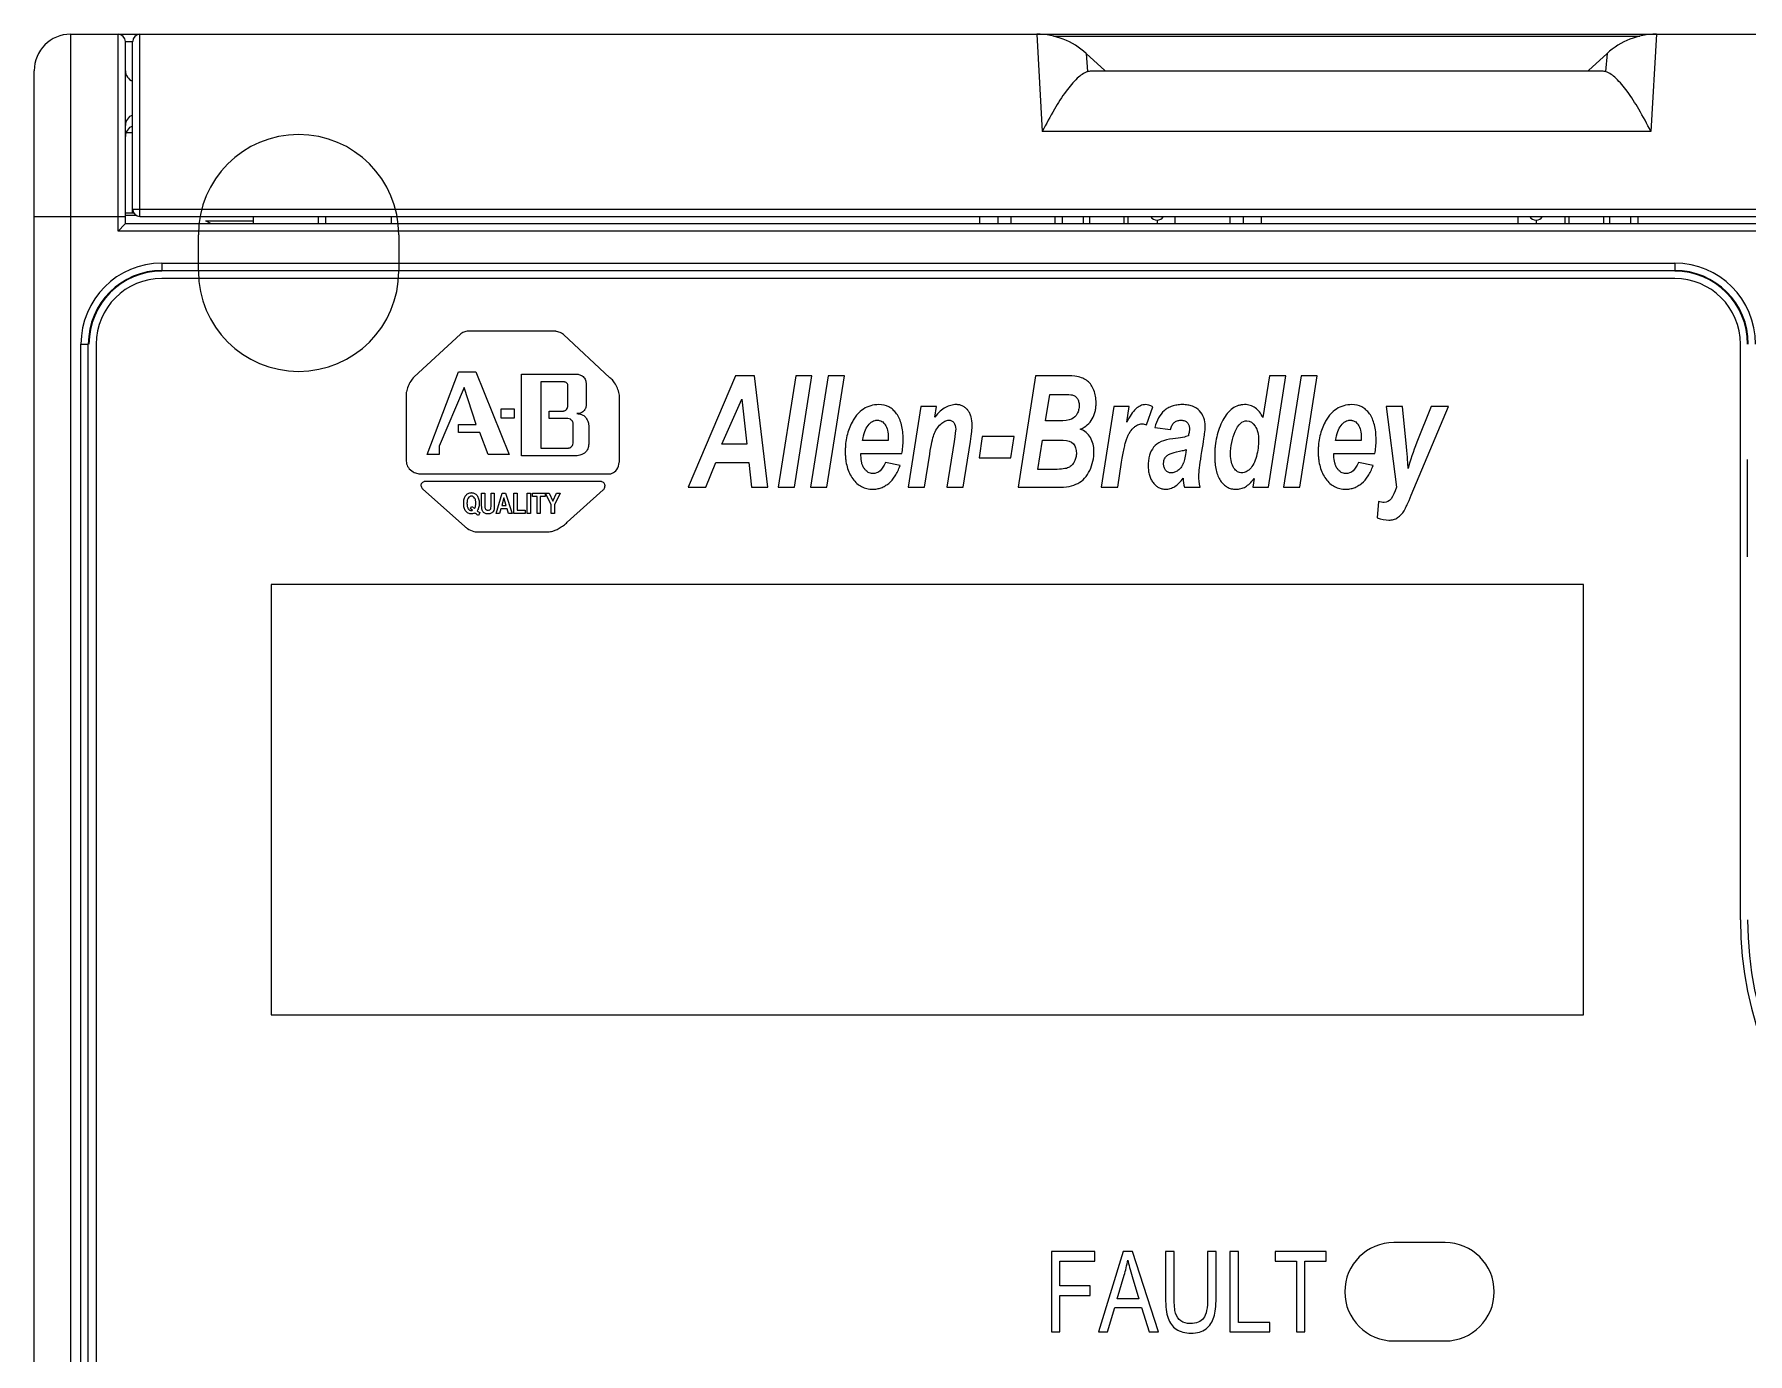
# Model space of a CAD drawing. Header units: inches. Extents: x 0.1 to 89.7, y 0.1 to 57.6.
# Drawn here: x 12.857 to 14.644, y 19.895 to 21.272 of the extents above; entities that cross this region are included whole.
import ezdxf
from ezdxf.enums import TextEntityAlignment as Align

# ---------------------------------------------------------------- set-up
doc = ezdxf.new("R2010")
doc.units = ezdxf.units.IN
doc.header["$MEASUREMENT"] = 0
doc.linetypes.add('DASHED', pattern=[0.75, 0.5, -0.25])
doc.layers.add('DASHED', color=4, linetype='DASHED')
doc.layers.add('PSYMS', color=7, linetype='Continuous')
doc.styles.add('WD', font='romans.shx', dxfattribs={"height": 0.185})

# ---------------------------------------------------------------- blocks, each defined once
blk = doc.blocks.new('HDR1_PF525_FRB')
at = {"color": 7, "linetype": 'Continuous'}
for p, q in [((0.0418, 6.9959), (0.1157, 6.9959)), ((0.0418, 4.4414), (0.0418, 6.9959)), ((0.0924, 6.7859), (0.0924, 6.9959)), ((0.1002, 6.9881), (0.1079, 6.9881)), ((0.1002, 6.7937), (0.1002, 6.9881)), ((0.1079, 6.8093), (0.1079, 6.9881)), ((0.1157, 6.9959), (2.3335, 6.9959)), ((0.1157, 6.8015), (0.1157, 6.9959)), ((1.0723, 6.9959), (1.0781, 6.8922)), ((1.09, 6.9938), (1.7153, 6.9938)), ((1.733, 6.9959), (1.7272, 6.8922)), ((1.1248, 6.9755), (1.1448, 6.9571)), ((1.1249, 6.9755), (1.1264, 6.9561)), ((1.6805, 6.9755), (1.6605, 6.9571)), ((1.6805, 6.9755), (1.6789, 6.9561)), ((0.003, 4.4258), (0.003, 6.957)), ((1.1319, 6.957), (1.6734, 6.957)), ((0.1079, 6.8909), (0.1009, 6.8909)), ((1.7272, 6.8922), (1.0781, 6.8922)), ((0.003, 6.8015), (0.1002, 6.8015)), ((0.1002, 6.8054), (0.109, 6.8054)), ((0.1002, 6.803), (0.1111, 6.803)), ((0.1079, 6.8093), (1.8889, 6.8093)), ((0.1079, 6.8054), (0.1079, 6.8093)), ((0.1157, 6.8015), (2.6896, 6.8015)), ((0.2363, 6.8015), (0.2363, 6.7937)), ((0.3062, 6.7937), (0.3062, 6.8015)), ((0.314, 6.7937), (0.314, 6.8015)), ((0.384, 6.7937), (0.384, 6.8015)), ((1.0115, 6.7937), (1.0115, 6.8015)), ((1.0309, 6.7937), (1.0309, 6.8015)), ((1.045, 6.7937), (1.045, 6.8015)), ((1.0916, 6.8015), (1.0916, 6.7937)), ((1.0994, 6.8015), (1.0994, 6.7937)), ((1.1221, 6.7937), (1.1221, 6.8015)), ((1.1289, 6.7937), (1.1289, 6.8015)), ((1.1652, 6.8015), (1.1652, 6.7937)), ((1.1694, 6.8015), (1.1694, 6.7937)), ((1.2199, 6.7937), (1.2199, 6.8015)), ((1.2782, 6.8015), (1.2782, 6.7937)), ((1.2923, 6.8015), (1.2923, 6.7937)), ((1.3117, 6.8015), (1.3117, 6.7937)), ((1.5854, 6.8015), (1.5854, 6.7937)), ((1.6359, 6.7937), (1.6359, 6.8015)), ((1.6401, 6.7937), (1.6401, 6.8015)), ((1.6765, 6.8015), (1.6765, 6.7937)), ((1.6832, 6.8015), (1.6832, 6.7937)), ((1.7059, 6.7937), (1.7059, 6.8015)), ((1.7137, 6.7937), (1.7137, 6.8015)), ((0.0997, 6.7933), (0.0924, 6.7859)), ((2.7129, 6.7859), (0.0924, 6.7859)), ((0.1002, 6.7937), (0.0997, 6.7933)), ((2.7051, 6.7937), (0.1002, 6.7937)), ((0.1857, 6.7968), (0.2363, 6.7968)), ((1.2005, 6.7976), (1.2005, 6.7937)), ((1.6048, 6.7976), (1.6048, 6.7937)), ((0.1391, 6.7517), (1.7526, 6.7517)), ((0.1391, 6.7517), (0.1391, 6.7439)), ((0.1391, 6.7439), (1.7526, 6.7439)), ((1.7526, 6.7517), (1.7526, 6.7439)), ((1.7526, 6.7354), (0.1391, 6.7354)), ((0.0527, 6.6654), (0.0605, 6.6654)), ((0.0527, 4.5775), (0.0527, 6.6654)), ((0.0605, 4.5775), (0.0605, 6.6654)), ((0.0691, 6.6654), (0.0691, 4.5775)), ((1.8226, 6.0511), (1.8226, 6.6654)), ((1.8303, 6.4386), (1.8303, 6.5423))]:
    blk.add_line(p, q, dxfattribs=at)
at = {"linetype": 'Continuous'}
for p, q in [((0.4574, 6.6758), (0.4081, 6.6303)), ((0.559, 6.679), (0.4646, 6.679)), ((0.6167, 6.6293), (0.5673, 6.6755)), ((0.4219, 6.5475), (0.4556, 6.6359)), ((0.4556, 6.6359), (0.4738, 6.6359)), ((0.4738, 6.6359), (0.5096, 6.5475)), ((0.4614, 6.6192), (0.4347, 6.5566)), ((0.4744, 6.5797), (0.4614, 6.6192)), ((0.5227, 6.6333), (0.5814, 6.6333)), ((0.5227, 6.5461), (0.5227, 6.6333)), ((0.5679, 6.625), (0.5434, 6.625)), ((0.5434, 6.625), (0.5434, 6.5545)), ((0.5722, 6.6006), (0.5722, 6.6207)), ((0.5915, 6.6229), (0.5915, 6.5998)), ((0.7507, 6.6316), (0.7003, 6.5126)), ((0.771, 6.6316), (0.7507, 6.6316)), ((0.7855, 6.5126), (0.771, 6.6316)), ((0.8151, 6.6316), (0.7964, 6.5126)), ((0.8138, 6.5126), (0.8324, 6.6316)), ((0.8324, 6.6316), (0.8151, 6.6316)), ((0.8496, 6.6316), (0.831, 6.5126)), ((0.8484, 6.5126), (0.867, 6.6316)), ((0.867, 6.6316), (0.8496, 6.6316)), ((1.0708, 6.6316), (1.0522, 6.5126)), ((1.1013, 6.6316), (1.0708, 6.6316)), ((1.3203, 6.6316), (1.3133, 6.587)), ((1.3192, 6.5126), (1.3377, 6.6316)), ((1.3377, 6.6316), (1.3203, 6.6316)), ((1.3541, 6.6316), (1.3354, 6.5126)), ((1.3529, 6.5126), (1.3714, 6.6316)), ((1.3714, 6.6316), (1.3541, 6.6316)), ((0.3996, 6.6128), (0.3996, 6.5419)), ((0.6273, 6.5414), (0.6273, 6.6065)), ((0.7362, 6.5587), (0.7577, 6.6066)), ((0.7577, 6.6066), (0.7629, 6.5587)), ((0.9485, 6.5988), (0.9351, 6.5126)), ((0.9651, 6.5988), (0.9485, 6.5988)), ((0.9634, 6.5876), (0.9651, 6.5988)), ((1.0816, 6.5835), (1.086, 6.6117)), ((1.086, 6.6117), (1.1002, 6.6117)), ((1.1545, 6.5988), (1.141, 6.5126)), ((1.1708, 6.5988), (1.1545, 6.5988)), ((1.1682, 6.5821), (1.1708, 6.5988)), ((1.1893, 6.5792), (1.196, 6.5983)), ((1.4621, 6.5988), (1.4447, 6.5988)), ((1.4447, 6.5988), (1.4559, 6.5126)), ((1.4664, 6.5559), (1.4621, 6.5988)), ((1.4716, 6.5041), (1.5115, 6.5988)), ((1.493, 6.5988), (1.4776, 6.5606)), ((1.5115, 6.5988), (1.493, 6.5988)), ((0.4556, 6.5797), (0.4744, 6.5797)), ((0.4556, 6.5709), (0.4556, 6.5797)), ((0.501, 6.5963), (0.5147, 6.5963)), ((0.501, 6.5864), (0.501, 6.5963)), ((0.5147, 6.5864), (0.501, 6.5864)), ((0.5147, 6.5963), (0.5147, 6.5864)), ((0.5522, 6.594), (0.5675, 6.594)), ((0.5522, 6.586), (0.5522, 6.594)), ((0.5708, 6.586), (0.5522, 6.586)), ((0.5778, 6.561), (0.5778, 6.5803)), ((1.0956, 6.5835), (1.0816, 6.5835)), ((0.4781, 6.5709), (0.4556, 6.5709)), ((0.4872, 6.5475), (0.4781, 6.5709)), ((0.5943, 6.5777), (0.5943, 6.5587)), ((0.9137, 6.5627), (0.8865, 6.5627)), ((0.984, 6.5615), (0.9764, 6.5126)), ((0.9938, 6.5126), (1.0014, 6.5614)), ((1.0141, 6.5667), (1.0106, 6.5442)), ((1.048, 6.5667), (1.0141, 6.5667)), ((1.0444, 6.5442), (1.048, 6.5667)), ((1.0735, 6.5317), (1.0784, 6.5628)), ((1.0784, 6.5628), (1.1002, 6.5628)), ((1.198, 6.5763), (1.215, 6.5744)), ((1.4182, 6.5627), (1.3909, 6.5627)), ((0.4347, 6.5475), (0.4219, 6.5475)), ((0.4347, 6.5566), (0.4347, 6.5475)), ((0.5096, 6.5475), (0.4872, 6.5475)), ((0.5799, 6.5461), (0.5227, 6.5461)), ((0.5434, 6.5545), (0.5723, 6.5545)), ((0.7629, 6.5587), (0.7362, 6.5587)), ((0.8847, 6.5485), (0.9284, 6.5485)), ((0.9525, 6.5126), (0.958, 6.548)), ((1.0106, 6.5442), (1.0444, 6.5442)), ((1.2316, 6.5528), (1.2311, 6.5497)), ((1.3892, 6.5485), (1.4329, 6.5485)), ((0.4145, 6.527), (0.6166, 6.527)), ((0.7192, 6.5126), (0.7299, 6.5389)), ((0.7299, 6.5389), (0.7651, 6.5389)), ((0.7651, 6.5389), (0.7681, 6.5126)), ((0.9264, 6.5357), (0.9108, 6.5392)), ((1.0912, 6.5317), (1.0735, 6.5317)), ((1.1585, 6.5126), (1.1627, 6.5396)), ((1.4309, 6.5357), (1.4153, 6.5392)), ((0.4172, 6.511), (0.4621, 6.4707)), ((0.6078, 6.5187), (0.4197, 6.5187)), ((0.4801, 6.5065), (0.4835, 6.5065)), ((0.4801, 6.4948), (0.4801, 6.5065)), ((0.4835, 6.5065), (0.4835, 6.4947)), ((0.4902, 6.5065), (0.4936, 6.5065)), ((0.4902, 6.4944), (0.4902, 6.5065)), ((0.4936, 6.5065), (0.4936, 6.495)), ((0.4955, 6.4846), (0.5021, 6.5065)), ((0.5021, 6.5065), (0.5057, 6.5065)), ((0.5057, 6.5065), (0.5125, 6.4846)), ((0.5144, 6.5063), (0.5179, 6.5063)), ((0.5144, 6.4846), (0.5144, 6.5063)), ((0.5179, 6.5063), (0.5179, 6.4883)), ((0.5287, 6.5065), (0.5321, 6.5065)), ((0.5287, 6.4846), (0.5287, 6.5065)), ((0.5321, 6.5065), (0.5321, 6.4846)), ((0.5342, 6.5065), (0.5477, 6.5065)), ((0.5342, 6.5028), (0.5342, 6.5065)), ((0.5477, 6.5065), (0.5477, 6.5028)), ((0.5481, 6.5065), (0.5521, 6.5065)), ((0.5543, 6.4938), (0.5481, 6.5065)), ((0.5521, 6.5065), (0.5561, 6.4978)), ((0.5561, 6.4978), (0.5601, 6.5065)), ((0.564, 6.5065), (0.5578, 6.4938)), ((0.5601, 6.5065), (0.564, 6.5065)), ((0.5715, 6.4755), (0.6098, 6.5098)), ((0.7003, 6.5126), (0.7192, 6.5126)), ((0.7681, 6.5126), (0.7855, 6.5126)), ((0.7964, 6.5126), (0.8138, 6.5126)), ((0.831, 6.5126), (0.8484, 6.5126)), ((0.9351, 6.5126), (0.9525, 6.5126)), ((0.9764, 6.5126), (0.9938, 6.5126)), ((1.0522, 6.5126), (1.0942, 6.5126)), ((1.141, 6.5126), (1.1585, 6.5126)), ((1.2296, 6.5126), (1.2465, 6.5126)), ((1.3041, 6.5219), (1.3026, 6.5126)), ((1.3026, 6.5126), (1.3192, 6.5126)), ((1.3354, 6.5126), (1.3529, 6.5126)), ((0.4684, 6.4896), (0.4694, 6.4921)), ((0.5005, 6.4896), (0.4991, 6.4846)), ((0.5073, 6.4896), (0.5005, 6.4896)), ((0.5039, 6.5014), (0.5016, 6.4933)), ((0.5016, 6.4933), (0.5062, 6.4933)), ((0.5062, 6.4933), (0.5039, 6.5014)), ((0.5088, 6.4846), (0.5073, 6.4896)), ((0.5179, 6.4883), (0.5264, 6.4883)), ((0.5264, 6.4883), (0.5264, 6.4846)), ((0.5392, 6.5028), (0.5342, 6.5028)), ((0.5392, 6.4846), (0.5392, 6.5028)), ((0.5477, 6.5028), (0.5427, 6.5028)), ((0.5427, 6.5028), (0.5427, 6.4846)), ((0.5543, 6.4846), (0.5543, 6.4938)), ((0.5578, 6.4938), (0.5578, 6.4846)), ((1.4366, 6.4976), (1.4351, 6.4802)), ((0.4781, 6.4856), (0.4768, 6.4825)), ((0.4991, 6.4846), (0.4955, 6.4846)), ((0.5125, 6.4846), (0.5088, 6.4846)), ((0.5264, 6.4846), (0.5144, 6.4846)), ((0.5321, 6.4846), (0.5287, 6.4846)), ((0.5427, 6.4846), (0.5392, 6.4846)), ((0.5578, 6.4846), (0.5543, 6.4846)), ((0.4757, 6.4652), (0.551, 6.4652)), ((1.6554, 6.4088), (0.2557, 6.4088)), ((0.2557, 6.4088), (0.2557, 5.95)), ((1.6554, 5.95), (1.6554, 6.4088)), ((0.2557, 5.95), (1.6554, 5.95)), ((1.5076, 5.707), (1.4532, 5.707)), ((1.134, 5.6973), (1.0878, 5.6973)), ((1.0878, 5.6973), (1.0878, 5.6117)), ((1.0969, 5.6872), (1.134, 5.6872)), ((1.0969, 5.6607), (1.0969, 5.6872)), ((1.134, 5.6872), (1.134, 5.6973)), ((1.1645, 5.6973), (1.1382, 5.6117)), ((1.1742, 5.6973), (1.1645, 5.6973)), ((1.2022, 5.6117), (1.1742, 5.6973)), ((1.2187, 5.6973), (1.2096, 5.6973)), ((1.2096, 5.6973), (1.2096, 5.6479)), ((1.2187, 5.6479), (1.2187, 5.6973)), ((1.2634, 5.6973), (1.2544, 5.6973)), ((1.2544, 5.6973), (1.2544, 5.6479)), ((1.2634, 5.6479), (1.2634, 5.6973)), ((1.2872, 5.6973), (1.2781, 5.6973)), ((1.2781, 5.6973), (1.2781, 5.6117)), ((1.2872, 5.6218), (1.2872, 5.6973)), ((1.3808, 5.6973), (1.3266, 5.6973)), ((1.3266, 5.6973), (1.3266, 5.6872)), ((1.3266, 5.6872), (1.3491, 5.6872)), ((1.3491, 5.6872), (1.3491, 5.6117)), ((1.3582, 5.6872), (1.3808, 5.6872)), ((1.3582, 5.6117), (1.3582, 5.6872)), ((1.3808, 5.6872), (1.3808, 5.6973)), ((1.158, 5.6469), (1.1655, 5.672)), ((1.174, 5.6706), (1.1811, 5.6469)), ((1.129, 5.6607), (1.0969, 5.6607)), ((1.0969, 5.6506), (1.129, 5.6506)), ((1.0969, 5.6117), (1.0969, 5.6506)), ((1.129, 5.6506), (1.129, 5.6607)), ((1.1478, 5.6117), (1.1553, 5.6377)), ((1.1553, 5.6377), (1.184, 5.6377)), ((1.1811, 5.6469), (1.158, 5.6469)), ((1.184, 5.6377), (1.1919, 5.6117)), ((1.0878, 5.6117), (1.0969, 5.6117)), ((1.1382, 5.6117), (1.1478, 5.6117)), ((1.1919, 5.6117), (1.2022, 5.6117)), ((1.2781, 5.6117), (1.3209, 5.6117)), ((1.3209, 5.6218), (1.2872, 5.6218)), ((1.3209, 5.6117), (1.3209, 5.6218)), ((1.3491, 5.6117), (1.3582, 5.6117)), ((1.4532, 5.602), (1.5076, 5.602))]:
    blk.add_line(p, q, dxfattribs=at)
at = {"color": 7, "linetype": 'Continuous'}
for centre, radius, start, end in [((0.0418, 6.957), 0.0389, 90, 180), ((0.0924, 6.9881), 0.00778, 0, 90), ((0.1157, 6.9881), 0.00778, 90, 180), ((1.0723, 6.9181), 0.0778, 47.4983, 89.996), ((1.733, 6.9181), 0.0778, 90, 132.5023), ((0.1118, 6.957), 0.0117, 180, 250.3005), ((0.1157, 6.8093), 0.00778, 180, 270), ((1.2005, 6.8054), 0.00778, 210, 330), ((1.6048, 6.8054), 0.00778, 210, 330), ((0.1391, 6.6654), 0.0863, 90, 180), ((0.1391, 6.6654), 0.0785, 90, 180), ((1.7526, 6.6654), 0.0863, 0, 90), ((1.7526, 6.6654), 0.0785, 0, 90), ((0.1391, 6.6654), 0.0778, 90, 180), ((0.1391, 6.6654), 0.07, 90, 180), ((1.7526, 6.6654), 0.0778, 0, 90), ((1.7526, 6.6654), 0.07, 0, 90), ((2.1997, 6.0511), 0.3771, 180, 270), ((2.1997, 6.0511), 0.3694, 180, 270)]:
    blk.add_arc(centre, radius, start, end, dxfattribs=at)
at = {"linetype": 'Continuous'}
for centre, start, end in [((1.4532, 5.6545), 90, 270), ((1.5076, 5.6545), 270, 90)]:
    blk.add_arc(centre, 0.0525, start, end, dxfattribs=at)
at = {"color": 7, "linetype": 'Continuous'}
for centre, major_axis, start_param, end_param in [((0.1118, 6.8987), (0, 0.0117), 0.342589, 1.570796), ((0.1118, 6.887), (0, -0.0117), 3.484182, 4.712389)]:
    blk.add_ellipse(centre, major_axis=major_axis, ratio=0.999858, start_param=start_param, end_param=end_param, dxfattribs=at)
for points, knots in [([(1.1264, 6.9561), (1.1223, 6.9546), (1.1137, 6.9481), (1.1022, 6.9341), (1.09, 6.9149), (1.0822, 6.9002), (1.0781, 6.8922)], [0, 0, 0, 0, 0.161589, 0.385669, 0.668772, 1, 1, 1, 1]), ([(1.1264, 6.9561), (1.1277, 6.9566), (1.1295, 6.9569), (1.1314, 6.957), (1.1319, 6.957)], [0, 0, 0, 0, 0.743468, 1, 1, 1, 1]), ([(1.6734, 6.957), (1.6739, 6.957), (1.6758, 6.9569), (1.6776, 6.9566), (1.6789, 6.9561)], [0, 0, 0, 0, 0.256532, 1, 1, 1, 1]), ([(1.7272, 6.8922), (1.7231, 6.9002), (1.7153, 6.9149), (1.7031, 6.9341), (1.6916, 6.9481), (1.6831, 6.9546), (1.6789, 6.9561)], [0, 0, 0, 0, 0.331232, 0.614333, 0.838411, 1, 1, 1, 1])]:
    blk.add_open_spline(points, degree=3, knots=knots, dxfattribs=at)
blk.add_open_spline([(0.1857, 6.7968), (0.1878, 6.7962), (0.1897, 6.7951), (0.1914, 6.7937)], degree=3, dxfattribs=at)
at = {"linetype": 'Continuous'}
for points, knots in [([(0.4646, 6.679), (0.4638, 6.679), (0.4615, 6.6786), (0.4591, 6.6772), (0.4576, 6.6761), (0.4574, 6.6759), (0.4574, 6.6758)], [0, 0, 0, 0, 0.300919, 0.902756, 0.967585, 1, 1, 1, 1]), ([(0.5673, 6.6755), (0.5667, 6.6761), (0.5645, 6.6777), (0.5615, 6.6786), (0.5594, 6.679), (0.5591, 6.679), (0.559, 6.679)], [0, 0, 0, 0, 0.301814, 0.905442, 0.968481, 1, 1, 1, 1]), ([(0.4081, 6.6303), (0.4067, 6.6289), (0.4032, 6.6245), (0.4005, 6.618), (0.3997, 6.6135), (0.3996, 6.6129), (0.3996, 6.6128)], [0, 0, 0, 0, 0.304824, 0.914471, 0.97149, 1, 1, 1, 1]), ([(0.5722, 6.6207), (0.5722, 6.621), (0.5722, 6.6217), (0.5717, 6.623), (0.5706, 6.6244), (0.569, 6.6249), (0.5682, 6.625), (0.5679, 6.625)], [0, 0, 0, 0, 0.108596, 0.325789, 0.613628, 0.871209, 1, 1, 1, 1]), ([(0.5814, 6.6333), (0.5816, 6.6333), (0.5821, 6.6333), (0.5838, 6.633), (0.5869, 6.6321), (0.5902, 6.6293), (0.5914, 6.6255), (0.5915, 6.6236), (0.5915, 6.6229)], [0, 0, 0, 0, 0.03288, 0.09864, 0.325837, 0.614568, 0.871523, 1, 1, 1, 1]), ([(0.6273, 6.6065), (0.6273, 6.6085), (0.6268, 6.6142), (0.6236, 6.6222), (0.6195, 6.6277), (0.6174, 6.6289), (0.6167, 6.6293)], [0, 0, 0, 0, 0.237715, 0.713145, 0.904382, 1, 1, 1, 1]), ([(1.1186, 6.5745), (1.1244, 6.577), (1.1307, 6.5826), (1.1343, 6.5919), (1.1353, 6.5978), (1.1356, 6.6023), (1.1354, 6.6063), (1.1348, 6.6109), (1.1333, 6.6163), (1.1304, 6.6219), (1.1251, 6.6275), (1.1195, 6.63), (1.1151, 6.6308)], [0, 0, 0, 0, 0.236059, 0.354059, 0.413058, 0.472058, 0.51605, 0.560042, 0.648027, 0.736011, 0.823995, 1, 1, 1, 1]), ([(0.5675, 6.594), (0.5678, 6.594), (0.5686, 6.5941), (0.5707, 6.5952), (0.572, 6.5981), (0.5722, 6.5999), (0.5722, 6.6006)], [0, 0, 0, 0, 0.096367, 0.289102, 0.763034, 1, 1, 1, 1]), ([(0.5915, 6.5998), (0.5915, 6.5993), (0.5914, 6.5978), (0.59, 6.595), (0.5875, 6.5923), (0.584, 6.5913), (0.5823, 6.5912), (0.5816, 6.5912)], [0, 0, 0, 0, 0.104352, 0.313055, 0.602881, 0.867627, 1, 1, 1, 1]), ([(0.9038, 6.6008), (0.9007, 6.6008), (0.8949, 6.6), (0.8872, 6.5965), (0.8817, 6.5917), (0.8778, 6.5866), (0.8748, 6.5815), (0.8719, 6.5751), (0.8696, 6.5675), (0.8684, 6.5607), (0.868, 6.555), (0.8679, 6.5506), (0.868, 6.5462), (0.8685, 6.5406), (0.8698, 6.5342), (0.8723, 6.5274), (0.8759, 6.5214), (0.8803, 6.5165), (0.8853, 6.5131), (0.8908, 6.511), (0.8957, 6.5105), (0.8985, 6.5106), (0.8991, 6.5106)], [0, 0, 0, 0, 0.07562, 0.151239, 0.226859, 0.264669, 0.302478, 0.358283, 0.414087, 0.469891, 0.497793, 0.525695, 0.554241, 0.582787, 0.63988, 0.696972, 0.754064, 0.811163, 0.868262, 0.925361, 0.98246, 1, 1, 1, 1]), ([(0.9297, 6.5636), (0.9297, 6.5695), (0.9288, 6.5773), (0.9259, 6.5858), (0.9228, 6.5912), (0.919, 6.5955), (0.9131, 6.5996), (0.9078, 6.6008), (0.9038, 6.6008)], [0, 0, 0, 0, 0.249986, 0.374979, 0.499972, 0.624979, 0.749986, 1, 1, 1, 1]), ([(1.0034, 6.5786), (1.0034, 6.5819), (1.0028, 6.5865), (1.0009, 6.5915), (0.9989, 6.5948), (0.9964, 6.5975), (0.9934, 6.5994), (0.9901, 6.6006), (0.9866, 6.6009), (0.9833, 6.6007), (0.9795, 6.5999), (0.9749, 6.5981), (0.9694, 6.5941), (0.9654, 6.59), (0.9634, 6.5876)], [0, 0, 0, 0, 0.143017, 0.214525, 0.286033, 0.357548, 0.429062, 0.500576, 0.57209, 0.625582, 0.679074, 0.786058, 0.893029, 1, 1, 1, 1]), ([(1.1099, 6.6112), (1.1111, 6.6109), (1.1132, 6.6099), (1.1152, 6.6079), (1.1163, 6.6058), (1.1169, 6.604), (1.1173, 6.6021), (1.1174, 6.5998), (1.1173, 6.5976), (1.1168, 6.5946), (1.116, 6.5925), (1.1153, 6.5912)], [0, 0, 0, 0, 0.165731, 0.331462, 0.414276, 0.497091, 0.579905, 0.662719, 0.74704, 0.83136, 1, 1, 1, 1]), ([(1.196, 6.5983), (1.1931, 6.6), (1.1886, 6.6014), (1.1827, 6.6), (1.176, 6.5954), (1.1712, 6.5883), (1.1682, 6.5821)], [0, 0, 0, 0, 0.261618, 0.446214, 0.630809, 1, 1, 1, 1]), ([(1.2458, 6.5941), (1.2438, 6.5964), (1.24, 6.5989), (1.2342, 6.6003), (1.2305, 6.6008), (1.2274, 6.6009), (1.2245, 6.6008), (1.2208, 6.6003), (1.2165, 6.5993), (1.212, 6.5973), (1.2068, 6.5935), (1.2017, 6.587), (1.199, 6.5801), (1.198, 6.5763)], [0, 0, 0, 0, 0.171083, 0.256624, 0.299395, 0.342166, 0.383276, 0.424386, 0.506606, 0.588826, 0.671046, 0.835523, 1, 1, 1, 1]), ([(1.3133, 6.587), (1.3112, 6.5916), (1.3071, 6.5968), (1.3001, 6.6002), (1.2948, 6.601), (1.2903, 6.6006), (1.2859, 6.5996), (1.2787, 6.5959), (1.2736, 6.5897), (1.2707, 6.5841)], [0, 0, 0, 0, 0.237248, 0.355872, 0.474496, 0.540184, 0.605872, 0.737248, 1, 1, 1, 1]), ([(1.4083, 6.6008), (1.4052, 6.6008), (1.3994, 6.6), (1.3917, 6.5965), (1.3862, 6.5917), (1.3823, 6.5866), (1.3792, 6.5815), (1.3763, 6.5751), (1.374, 6.5675), (1.3729, 6.5607), (1.3724, 6.555), (1.3723, 6.5506), (1.3724, 6.5462), (1.373, 6.5406), (1.3742, 6.5342), (1.3768, 6.5274), (1.3804, 6.5214), (1.3848, 6.5165), (1.3898, 6.5131), (1.3953, 6.511), (1.4002, 6.5105), (1.4029, 6.5106), (1.4036, 6.5106)], [0, 0, 0, 0, 0.075617, 0.151234, 0.226852, 0.26466, 0.302469, 0.358272, 0.414076, 0.46988, 0.497781, 0.525683, 0.554229, 0.582775, 0.639867, 0.696959, 0.754051, 0.811153, 0.868255, 0.925358, 0.98246, 1, 1, 1, 1]), ([(1.4341, 6.5636), (1.4341, 6.5695), (1.4332, 6.5773), (1.4303, 6.5858), (1.4273, 6.5912), (1.4234, 6.5955), (1.4176, 6.5996), (1.4123, 6.6008), (1.4083, 6.6008)], [0, 0, 0, 0, 0.25, 0.375, 0.5, 0.625, 0.75, 1, 1, 1, 1]), ([(0.5778, 6.5803), (0.5777, 6.5806), (0.5777, 6.5816), (0.5768, 6.5835), (0.575, 6.5853), (0.5725, 6.586), (0.5712, 6.586), (0.5708, 6.586)], [0, 0, 0, 0, 0.100772, 0.302316, 0.589754, 0.863251, 1, 1, 1, 1]), ([(0.5816, 6.5912), (0.5825, 6.5912), (0.5849, 6.591), (0.5897, 6.5893), (0.593, 6.5849), (0.594, 6.5809), (0.5944, 6.5786), (0.5944, 6.5779), (0.5943, 6.5777)], [0, 0, 0, 0, 0.12457, 0.373711, 0.663429, 0.897541, 0.965847, 1, 1, 1, 1]), ([(0.8923, 6.5787), (0.8937, 6.5806), (0.896, 6.5826), (0.8989, 6.5838), (0.9006, 6.5841), (0.902, 6.5842), (0.9033, 6.5841), (0.905, 6.5838), (0.9076, 6.5828), (0.9095, 6.581), (0.9106, 6.5794)], [0, 0, 0, 0, 0.250054, 0.375081, 0.437595, 0.500108, 0.562595, 0.625081, 0.750054, 1, 1, 1, 1]), ([(0.9697, 6.5799), (0.9713, 6.5813), (0.9743, 6.5835), (0.9782, 6.5845), (0.9815, 6.5838), (0.9847, 6.5812), (0.9857, 6.5776), (0.9857, 6.5746)], [0, 0, 0, 0, 0.176023, 0.352047, 0.514083, 0.676119, 1, 1, 1, 1]), ([(1.1627, 6.5396), (1.1636, 6.5451), (1.1649, 6.5522), (1.1666, 6.5595), (1.1679, 6.5638), (1.1693, 6.5673), (1.1715, 6.5717), (1.1743, 6.5752), (1.1775, 6.5779), (1.1805, 6.5798), (1.1837, 6.5806), (1.1869, 6.5802), (1.1885, 6.5796), (1.1893, 6.5792)], [0, 0, 0, 0, 0.139143, 0.208715, 0.278286, 0.347845, 0.417404, 0.556521, 0.626068, 0.695615, 0.834709, 0.917354, 1, 1, 1, 1]), ([(1.215, 6.5744), (1.2153, 6.5759), (1.2163, 6.5787), (1.2185, 6.5818), (1.2212, 6.5834), (1.2238, 6.5841), (1.226, 6.5842), (1.2282, 6.5841), (1.2306, 6.5835), (1.2329, 6.5818), (1.2346, 6.5789), (1.2351, 6.5758), (1.2348, 6.5722), (1.2343, 6.5692), (1.2339, 6.5676)], [0, 0, 0, 0, 0.107908, 0.215817, 0.32366, 0.377581, 0.431502, 0.482584, 0.533665, 0.635828, 0.737964, 0.840099, 0.920049, 1, 1, 1, 1]), ([(1.2707, 6.5841), (1.2678, 6.5785), (1.2645, 6.5697), (1.2626, 6.5585), (1.262, 6.5518), (1.2619, 6.5469), (1.262, 6.5423), (1.2624, 6.5369), (1.2634, 6.5308), (1.2653, 6.5246), (1.2681, 6.5195), (1.2715, 6.5155), (1.2753, 6.5127), (1.2796, 6.5109), (1.2847, 6.5104), (1.29, 6.511), (1.2948, 6.5129), (1.2994, 6.5164), (1.3025, 6.5199), (1.3041, 6.5219)], [0, 0, 0, 0, 0.134479, 0.201718, 0.235338, 0.268958, 0.297963, 0.326969, 0.384981, 0.442992, 0.501004, 0.558999, 0.616995, 0.67499, 0.732986, 0.799761, 0.866537, 0.933268, 1, 1, 1, 1]), ([(1.3967, 6.5787), (1.3982, 6.5806), (1.4004, 6.5826), (1.4034, 6.5838), (1.4051, 6.5841), (1.4064, 6.5842), (1.4078, 6.5841), (1.4094, 6.5838), (1.4121, 6.5828), (1.414, 6.581), (1.4151, 6.5794)], [0, 0, 0, 0, 0.250072, 0.375108, 0.437626, 0.500144, 0.562626, 0.625108, 0.750072, 1, 1, 1, 1]), ([(0.5723, 6.5545), (0.5726, 6.5545), (0.5736, 6.5545), (0.5754, 6.5553), (0.5771, 6.557), (0.5777, 6.5593), (0.5778, 6.5605), (0.5778, 6.561)], [0, 0, 0, 0, 0.100444, 0.301333, 0.586972, 0.862324, 1, 1, 1, 1]), ([(1.1332, 6.551), (1.1332, 6.5537), (1.1326, 6.5588), (1.1296, 6.5658), (1.125, 6.5714), (1.1209, 6.5737), (1.1186, 6.5745)], [0, 0, 0, 0, 0.249987, 0.499973, 0.749987, 1, 1, 1, 1]), ([(0.5943, 6.5587), (0.5943, 6.5579), (0.5942, 6.5555), (0.5923, 6.5506), (0.5876, 6.5474), (0.5834, 6.5464), (0.5809, 6.5461), (0.5802, 6.5461), (0.5799, 6.5461)], [0, 0, 0, 0, 0.121041, 0.363124, 0.653834, 0.894139, 0.964713, 1, 1, 1, 1]), ([(0.8973, 6.5272), (0.8955, 6.5272), (0.8931, 6.5279), (0.8902, 6.5301), (0.8883, 6.5324), (0.8866, 6.5353), (0.8851, 6.5396), (0.8847, 6.5435), (0.8847, 6.5464)], [0, 0, 0, 0, 0.249999, 0.374998, 0.499998, 0.624998, 0.749999, 1, 1, 1, 1]), ([(1.1112, 6.559), (1.1123, 6.5577), (1.1135, 6.5555), (1.1143, 6.5521), (1.1145, 6.5494), (1.1144, 6.5468), (1.1139, 6.5444), (1.1132, 6.5422), (1.1122, 6.5399), (1.111, 6.5378), (1.1091, 6.5356), (1.1074, 6.5343), (1.1061, 6.5337)], [0, 0, 0, 0, 0.1891, 0.28365, 0.378201, 0.455931, 0.533661, 0.611391, 0.689121, 0.766841, 0.844561, 1, 1, 1, 1]), ([(1.1968, 6.5554), (1.1949, 6.5529), (1.1927, 6.5486), (1.1914, 6.5425), (1.1911, 6.5387), (1.191, 6.5348), (1.1912, 6.5303), (1.1922, 6.5255), (1.1938, 6.5213), (1.1962, 6.5175), (1.199, 6.5144), (1.2021, 6.5122), (1.2056, 6.5109), (1.2098, 6.5104), (1.2145, 6.5111), (1.2196, 6.5134), (1.2243, 6.5171), (1.227, 6.5204), (1.2283, 6.5223)], [0, 0, 0, 0, 0.127716, 0.191575, 0.223504, 0.255433, 0.312577, 0.369721, 0.426865, 0.484009, 0.541149, 0.598289, 0.655429, 0.712569, 0.784422, 0.856274, 0.928137, 1, 1, 1, 1]), ([(1.2154, 6.528), (1.2142, 6.528), (1.2126, 6.5284), (1.2108, 6.5295), (1.2096, 6.5308), (1.2086, 6.5323), (1.2079, 6.5339), (1.2075, 6.5357), (1.2074, 6.5374), (1.2075, 6.5389), (1.2076, 6.5404), (1.2081, 6.5422), (1.209, 6.544), (1.2101, 6.5454), (1.2114, 6.5465), (1.2133, 6.5478), (1.2176, 6.5497), (1.223, 6.551), (1.2274, 6.5517)], [0, 0, 0, 0, 0.101584, 0.152377, 0.203169, 0.253978, 0.304788, 0.355598, 0.406408, 0.437383, 0.468359, 0.53031, 0.592261, 0.654213, 0.697436, 0.740659, 0.827106, 1, 1, 1, 1]), ([(1.2311, 6.5497), (1.2307, 6.5468), (1.2299, 6.5431), (1.229, 6.5398), (1.2285, 6.5382), (1.228, 6.5371), (1.2276, 6.5362), (1.2269, 6.5349), (1.2259, 6.5335), (1.2245, 6.5319), (1.2228, 6.5305), (1.221, 6.5294), (1.2186, 6.5283), (1.2167, 6.528), (1.2154, 6.528)], [0, 0, 0, 0, 0.16665, 0.249975, 0.291638, 0.3333, 0.374957, 0.416613, 0.499927, 0.58324, 0.666553, 0.749915, 0.833277, 1, 1, 1, 1]), ([(1.3064, 6.5456), (1.3056, 6.5426), (1.3037, 6.5375), (1.3005, 6.5329), (1.2977, 6.5304), (1.2956, 6.529), (1.2933, 6.5282), (1.2909, 6.5279), (1.2885, 6.5282), (1.2855, 6.5295), (1.2836, 6.5315), (1.2824, 6.5332)], [0, 0, 0, 0, 0.162474, 0.324948, 0.4062, 0.487452, 0.568705, 0.649957, 0.737468, 0.824979, 1, 1, 1, 1]), ([(1.4018, 6.5272), (1.4, 6.5272), (1.3975, 6.5279), (1.3947, 6.5301), (1.3927, 6.5324), (1.3911, 6.5353), (1.3896, 6.5396), (1.3891, 6.5435), (1.3891, 6.5464)], [0, 0, 0, 0, 0.250008, 0.375011, 0.500015, 0.625011, 0.750008, 1, 1, 1, 1]), ([(0.3996, 6.5419), (0.3996, 6.541), (0.3998, 6.5383), (0.4017, 6.5329), (0.4064, 6.5293), (0.4111, 6.5272), (0.4137, 6.5271), (0.4145, 6.527)], [0, 0, 0, 0, 0.123828, 0.371483, 0.664897, 0.888299, 1, 1, 1, 1]), ([(0.6166, 6.527), (0.6176, 6.527), (0.6203, 6.5275), (0.6254, 6.5321), (0.6265, 6.537), (0.6272, 6.5404), (0.6273, 6.5412), (0.6273, 6.5414)], [0, 0, 0, 0, 0.152669, 0.458007, 0.881089, 0.960363, 1, 1, 1, 1]), ([(0.8991, 6.5106), (0.9, 6.5107), (0.9025, 6.511), (0.9062, 6.512), (0.9104, 6.514), (0.9156, 6.5176), (0.9214, 6.5242), (0.9249, 6.5315), (0.9264, 6.5357)], [0, 0, 0, 0, 0.076352, 0.208314, 0.340276, 0.472238, 0.736119, 1, 1, 1, 1]), ([(1.0942, 6.5126), (1.0988, 6.5126), (1.1071, 6.5133), (1.1165, 6.5164), (1.1235, 6.5219), (1.1271, 6.5274), (1.1287, 6.5306)], [0, 0, 0, 0, 0.250001, 0.500002, 0.750001, 1, 1, 1, 1]), ([(1.4036, 6.5106), (1.4045, 6.5107), (1.4069, 6.511), (1.4107, 6.512), (1.4148, 6.514), (1.4201, 6.5176), (1.4258, 6.5242), (1.4294, 6.5315), (1.4309, 6.5357)], [0, 0, 0, 0, 0.076353, 0.208319, 0.340286, 0.472252, 0.736126, 1, 1, 1, 1]), ([(0.4157, 6.5161), (0.4154, 6.5156), (0.4151, 6.5142), (0.4161, 6.512), (0.417, 6.5111), (0.4172, 6.511), (0.4172, 6.511)], [0, 0, 0, 0, 0.298504, 0.895512, 0.965171, 1, 1, 1, 1]), ([(0.4197, 6.5187), (0.4192, 6.5187), (0.4179, 6.5185), (0.4162, 6.5173), (0.4157, 6.5163), (0.4157, 6.5162), (0.4157, 6.5161)], [0, 0, 0, 0, 0.30336, 0.910079, 0.970026, 1, 1, 1, 1]), ([(0.4693, 6.4843), (0.468, 6.4843), (0.4663, 6.4846), (0.4644, 6.4859), (0.4632, 6.4872), (0.4622, 6.4888), (0.4615, 6.4908), (0.4611, 6.4926), (0.461, 6.4942), (0.461, 6.4956), (0.461, 6.4969), (0.4611, 6.4985), (0.4615, 6.5004), (0.4622, 6.5023), (0.4632, 6.5039), (0.4644, 6.5053), (0.4658, 6.5062), (0.4671, 6.5066), (0.4683, 6.5068), (0.469, 6.5069), (0.4693, 6.5069), (0.4693, 6.5069)], [0, 0, 0, 0, 0.124909, 0.187364, 0.249818, 0.312252, 0.374685, 0.437119, 0.468336, 0.499552, 0.530678, 0.561804, 0.624056, 0.686308, 0.74856, 0.810805, 0.873049, 0.935293, 0.966415, 0.997537, 1, 1, 1, 1]), ([(0.4693, 6.5069), (0.4696, 6.5069), (0.4702, 6.5068), (0.4713, 6.5066), (0.4727, 6.5062), (0.474, 6.5053), (0.4753, 6.5039), (0.4762, 6.5023), (0.4769, 6.5004), (0.4773, 6.4985), (0.4774, 6.4969), (0.4774, 6.4955), (0.4774, 6.4942), (0.4773, 6.4925), (0.4769, 6.4907), (0.4763, 6.489), (0.4757, 6.4879), (0.4753, 6.4874)], [0, 0, 0, 0, 0.039352, 0.08212, 0.167656, 0.253192, 0.338728, 0.424254, 0.509779, 0.595305, 0.638067, 0.68083, 0.726086, 0.771343, 0.861855, 0.930927, 1, 1, 1, 1]), ([(0.6116, 6.5149), (0.6116, 6.5154), (0.6113, 6.5168), (0.6093, 6.5183), (0.6081, 6.5186), (0.6079, 6.5187), (0.6078, 6.5187)], [0, 0, 0, 0, 0.296217, 0.888651, 0.962884, 1, 1, 1, 1]), ([(0.6098, 6.5098), (0.6102, 6.5102), (0.6111, 6.5114), (0.6118, 6.5134), (0.6117, 6.5147), (0.6117, 6.5148), (0.6116, 6.5149)], [0, 0, 0, 0, 0.309766, 0.929298, 0.976433, 1, 1, 1, 1]), ([(0.4658, 6.5012), (0.4656, 6.5009), (0.4652, 6.5002), (0.4648, 6.4989), (0.4646, 6.4976), (0.4645, 6.4965), (0.4645, 6.4956), (0.4645, 6.4946), (0.4646, 6.4935), (0.4648, 6.4922), (0.4652, 6.4909), (0.4656, 6.4902), (0.4658, 6.4898)], [0, 0, 0, 0, 0.124, 0.247999, 0.371999, 0.433999, 0.495998, 0.558999, 0.621999, 0.747999, 0.874, 1, 1, 1, 1]), ([(0.4726, 6.5012), (0.4722, 6.5018), (0.4714, 6.5025), (0.4704, 6.503), (0.4697, 6.5031), (0.4692, 6.5031), (0.4687, 6.5031), (0.4681, 6.503), (0.467, 6.5025), (0.4663, 6.5018), (0.4658, 6.5012)], [0, 0, 0, 0, 0.25, 0.375, 0.4375, 0.5, 0.5625, 0.625, 0.75, 1, 1, 1, 1]), ([(0.4726, 6.4899), (0.4728, 6.4902), (0.4732, 6.491), (0.4736, 6.4923), (0.4738, 6.4936), (0.4739, 6.4947), (0.4739, 6.4956), (0.4739, 6.4965), (0.4738, 6.4976), (0.4736, 6.4989), (0.4732, 6.5002), (0.4728, 6.5009), (0.4726, 6.5012)], [0, 0, 0, 0, 0.123071, 0.246142, 0.369099, 0.430577, 0.492056, 0.555549, 0.619042, 0.746028, 0.873014, 1, 1, 1, 1]), ([(0.4834, 6.485), (0.483, 6.4852), (0.4822, 6.4858), (0.4813, 6.4869), (0.4807, 6.4881), (0.4805, 6.4889), (0.4804, 6.4893)], [0, 0, 0, 0, 0.250121, 0.500241, 0.750121, 1, 1, 1, 1]), ([(0.4836, 6.491), (0.4837, 6.4906), (0.484, 6.4898), (0.4846, 6.4888), (0.4855, 6.4883), (0.4863, 6.4881), (0.487, 6.488), (0.4877, 6.4881), (0.4884, 6.4883), (0.4892, 6.4888), (0.4898, 6.4896), (0.49, 6.4903), (0.49, 6.4907)], [0, 0, 0, 0, 0.124063, 0.248125, 0.372245, 0.434305, 0.496366, 0.559369, 0.622372, 0.748379, 0.87419, 1, 1, 1, 1]), ([(0.4933, 6.4895), (0.4932, 6.4884), (0.4927, 6.487), (0.4915, 6.4857), (0.4904, 6.4849), (0.489, 6.4844), (0.4877, 6.4843), (0.4871, 6.4843)], [0, 0, 0, 0, 0.333565, 0.500133, 0.666702, 0.833351, 1, 1, 1, 1]), ([(1.4351, 6.4802), (1.4397, 6.4785), (1.446, 6.4772), (1.4529, 6.478), (1.4572, 6.4801), (1.4603, 6.4828), (1.4625, 6.4854), (1.4639, 6.4876), (1.4654, 6.4903), (1.4678, 6.4952), (1.47, 6.5002), (1.4716, 6.5041)], [0, 0, 0, 0, 0.248025, 0.373366, 0.498708, 0.624016, 0.686669, 0.749323, 0.811993, 0.874662, 1, 1, 1, 1]), ([(0.4621, 6.4707), (0.463, 6.4699), (0.4658, 6.4679), (0.4702, 6.4658), (0.474, 6.4648), (0.4753, 6.4651), (0.4757, 6.4652)], [0, 0, 0, 0, 0.247475, 0.742426, 0.914142, 1, 1, 1, 1]), ([(0.4753, 6.4833), (0.4752, 6.4833), (0.4742, 6.4842), (0.4735, 6.4848), (0.473, 6.4852)], [0, 0, 0, 0, 0.341918, 1, 1, 1, 1]), ([(0.551, 6.4652), (0.5527, 6.4652), (0.5577, 6.466), (0.5639, 6.4694), (0.5689, 6.4729), (0.5709, 6.4748), (0.5715, 6.4755)], [0, 0, 0, 0, 0.214371, 0.643112, 0.881037, 1, 1, 1, 1])]:
    blk.add_open_spline(points, degree=3, knots=knots, dxfattribs=at)
for points in [[(1.1151, 6.6308), (1.1125, 6.6313), (1.1079, 6.6316), (1.1013, 6.6316)], [(1.1002, 6.6117), (1.1053, 6.6117), (1.1086, 6.6115), (1.1099, 6.6112)], [(0.9106, 6.5794), (0.9127, 6.5762), (0.9138, 6.5714), (0.9138, 6.565)], [(0.9624, 6.5685), (0.9642, 6.5732), (0.9666, 6.577), (0.9697, 6.5799)], [(1.1091, 6.5853), (1.1064, 6.5841), (1.1018, 6.5835), (1.0956, 6.5835)], [(1.1153, 6.5912), (1.1139, 6.5885), (1.1119, 6.5865), (1.1091, 6.5853)], [(1.2518, 6.5778), (1.2518, 6.5842), (1.2498, 6.5897), (1.2458, 6.5941)], [(1.2838, 6.5722), (1.2871, 6.5798), (1.2913, 6.5836), (1.2964, 6.5836)], [(1.2964, 6.5836), (1.2997, 6.5836), (1.3026, 6.5817), (1.3051, 6.5779)], [(1.4151, 6.5794), (1.4172, 6.5762), (1.4183, 6.5714), (1.4183, 6.565)], [(0.8865, 6.5627), (0.8875, 6.5698), (0.8894, 6.5751), (0.8923, 6.5787)], [(0.9138, 6.565), (0.9138, 6.5645), (0.9138, 6.5637), (0.9137, 6.5627)], [(0.9284, 6.5485), (0.9292, 6.553), (0.9297, 6.558), (0.9297, 6.5636)], [(0.958, 6.548), (0.9596, 6.5583), (0.9611, 6.5652), (0.9624, 6.5685)], [(0.9857, 6.5746), (0.9857, 6.5732), (0.9851, 6.5688), (0.984, 6.5615)], [(1.0014, 6.5614), (1.0027, 6.5698), (1.0034, 6.5755), (1.0034, 6.5786)], [(1.1002, 6.5628), (1.1053, 6.5628), (1.109, 6.5615), (1.1112, 6.559)], [(1.2173, 6.5643), (1.2074, 6.5633), (1.2006, 6.5603), (1.1968, 6.5554)], [(1.2339, 6.5676), (1.2311, 6.5663), (1.2256, 6.5652), (1.2173, 6.5643)], [(1.2476, 6.5464), (1.2497, 6.5589), (1.2509, 6.5666), (1.2512, 6.5695)], [(1.2512, 6.5695), (1.2516, 6.5724), (1.2518, 6.5752), (1.2518, 6.5778)], [(1.2789, 6.5477), (1.2789, 6.5565), (1.2805, 6.5647), (1.2838, 6.5722)], [(1.3051, 6.5779), (1.3076, 6.574), (1.3088, 6.569), (1.3088, 6.5628)], [(1.3088, 6.5628), (1.3088, 6.5573), (1.308, 6.5516), (1.3064, 6.5456)], [(1.3909, 6.5627), (1.392, 6.5698), (1.3939, 6.5751), (1.3967, 6.5787)], [(1.4183, 6.565), (1.4183, 6.5645), (1.4182, 6.5637), (1.4182, 6.5627)], [(1.4329, 6.5485), (1.4337, 6.553), (1.4341, 6.558), (1.4341, 6.5636)], [(0.8847, 6.5464), (0.8847, 6.5468), (0.8847, 6.5475), (0.8847, 6.5485)], [(1.1287, 6.5306), (1.1317, 6.5371), (1.1332, 6.5438), (1.1332, 6.551)], [(1.2274, 6.5517), (1.2291, 6.552), (1.2305, 6.5524), (1.2316, 6.5528)], [(1.2451, 6.5248), (1.2451, 6.529), (1.2459, 6.5362), (1.2476, 6.5464)], [(1.2824, 6.5332), (1.2801, 6.5367), (1.2789, 6.5415), (1.2789, 6.5477)], [(1.3891, 6.5464), (1.3891, 6.5468), (1.3891, 6.5475), (1.3892, 6.5485)], [(1.4682, 6.5326), (1.4681, 6.5371), (1.4675, 6.5448), (1.4664, 6.5559)], [(1.4776, 6.5606), (1.4736, 6.5508), (1.4705, 6.5415), (1.4682, 6.5326)], [(0.9108, 6.5392), (0.9076, 6.5312), (0.9031, 6.5272), (0.8973, 6.5272)], [(1.1061, 6.5337), (1.1036, 6.5324), (1.0986, 6.5317), (1.0912, 6.5317)], [(1.2465, 6.5126), (1.2456, 6.5171), (1.2451, 6.5212), (1.2451, 6.5248)], [(1.4153, 6.5392), (1.4121, 6.5312), (1.4075, 6.5272), (1.4018, 6.5272)], [(1.2283, 6.5223), (1.2285, 6.519), (1.2289, 6.5157), (1.2296, 6.5126)], [(1.4559, 6.5126), (1.4525, 6.5018), (1.4481, 6.4964), (1.4427, 6.4964)], [(0.4658, 6.4898), (0.4667, 6.4886), (0.4678, 6.4879), (0.4691, 6.4879)], [(0.4705, 6.4883), (0.4698, 6.4888), (0.4691, 6.4893), (0.4684, 6.4896)], [(0.4691, 6.4879), (0.4696, 6.4879), (0.4701, 6.488), (0.4705, 6.4883)], [(0.4694, 6.4921), (0.4705, 6.4916), (0.4716, 6.4909), (0.4726, 6.4899)], [(0.4804, 6.4893), (0.4802, 6.4905), (0.4801, 6.4924), (0.4801, 6.4948)], [(0.4835, 6.4947), (0.4835, 6.4928), (0.4836, 6.4916), (0.4836, 6.491)], [(0.49, 6.4907), (0.4901, 6.4914), (0.4902, 6.4927), (0.4902, 6.4944)], [(0.4936, 6.495), (0.4936, 6.4924), (0.4935, 6.4905), (0.4933, 6.4895)], [(1.4427, 6.4964), (1.4408, 6.4964), (1.4387, 6.4968), (1.4366, 6.4976)], [(0.473, 6.4852), (0.4719, 6.4846), (0.4707, 6.4843), (0.4693, 6.4843)], [(0.4753, 6.4874), (0.4762, 6.4866), (0.4771, 6.486), (0.4781, 6.4856)], [(0.4768, 6.4825), (0.4763, 6.4827), (0.4758, 6.4829), (0.4753, 6.4833)], [(0.4871, 6.4843), (0.4854, 6.4843), (0.4842, 6.4845), (0.4834, 6.485)], [(1.1655, 5.672), (1.1671, 5.6773), (1.1683, 5.6828), (1.1692, 5.6883)], [(1.1692, 5.6883), (1.1702, 5.6836), (1.1718, 5.6777), (1.174, 5.6706)], [(1.2096, 5.6479), (1.2096, 5.6388), (1.2105, 5.6316), (1.2122, 5.6264)], [(1.2203, 5.6315), (1.2192, 5.635), (1.2187, 5.6405), (1.2187, 5.6479)], [(1.2544, 5.6479), (1.2544, 5.6372), (1.2529, 5.6299), (1.2501, 5.6262)], [(1.2611, 5.6274), (1.2626, 5.6324), (1.2634, 5.6392), (1.2634, 5.6479)], [(1.226, 5.6233), (1.2233, 5.6252), (1.2214, 5.628), (1.2203, 5.6315)], [(1.2122, 5.6264), (1.214, 5.6211), (1.2169, 5.6172), (1.221, 5.6144)], [(1.221, 5.6144), (1.225, 5.6117), (1.2303, 5.6103), (1.2367, 5.6103)], [(1.2359, 5.6205), (1.232, 5.6205), (1.2287, 5.6214), (1.226, 5.6233)], [(1.2501, 5.6262), (1.2473, 5.6224), (1.2425, 5.6205), (1.2359, 5.6205)], [(1.2367, 5.6103), (1.2433, 5.6103), (1.2486, 5.6119), (1.2527, 5.615)], [(1.2527, 5.615), (1.2567, 5.6182), (1.2595, 5.6223), (1.2611, 5.6274)]]:
    blk.add_open_spline(points, degree=3, dxfattribs=at)
at = {"layer": 'DASHED'}
for p, q in [((0.1779, 6.782), (0.1779, 6.7432)), ((0.3918, 6.782), (0.3918, 6.7432))]:
    blk.add_line(p, q, dxfattribs=at)
for centre, start, end in [((0.2849, 6.782), 360, 180), ((0.2849, 6.7432), 180, 360)]:
    blk.add_arc(centre, 0.1069, start, end, dxfattribs=at)
at = {"style": 'WD', "width": 0.7}
for tag, p in [('INST', (1.75, 7.8571)), ('LOC', (1.75, 7.6875)), ('DESC1', (1.75, 7.5312)), ('DESC2', (1.75, 7.375)), ('DESC3', (1.75, 7.2271)), ('XREF', (1.75, 6.6562))]:
    blk.add_attdef(tag, text='', height=0.125, dxfattribs=at).set_placement(p, align=Align.CENTER)
at = {"style": 'WD'}
blk.add_attdef('TAG1', text='', height=0.125, dxfattribs=at).set_placement((1.75, 7.0625), align=Align.CENTER)
at = {"style": 'WD', "flags": 9}
blk.add_attdef('FAMILY', (1.9547, 7.0273), '', height=0.01, dxfattribs=at)
for tag, p in [('CAT', (1.9797, 6.9832)), ('MFG', (1.9778, 6.9637)), ('ASSYCODE', (1.98, 6.9464))]:
    blk.add_attdef(tag, text='', height=0.01, dxfattribs=at).set_placement(p, align=Align.CENTER)

msp = doc.modelspace()

# ---------------------------------------------------------------- block references
at = {"layer": 'PSYMS', "xscale": 0.9777189745131009, "yscale": 0.9777189745131009, "zscale": 0.9777189745131009}
msp.add_blockref('HDR1_PF525_FRB', (12.85451, 14.43163), dxfattribs=at)

doc.saveas('drawing.dxf')
